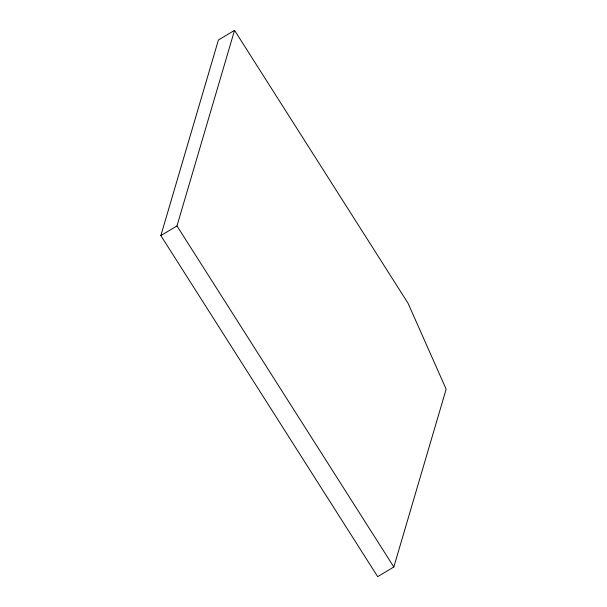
<?xml version="1.0" encoding="UTF-8"?>
<svg xmlns="http://www.w3.org/2000/svg" width="607" height="607" viewBox="0 0 607 607"><rect width="100%" height="100%" fill="white"/><g stroke="black" fill="none" stroke-linecap="round" stroke-linejoin="round"><path stroke-width="0.91" d="M160.847 235.599L218.406 40.024L234.537 30.35L408.018 303.189L446.153 389.178L393.829 566.976L377.698 576.65L160.847 235.599L176.971 225.925L234.537 30.35M176.971 225.925L393.829 566.976"/></g></svg>
